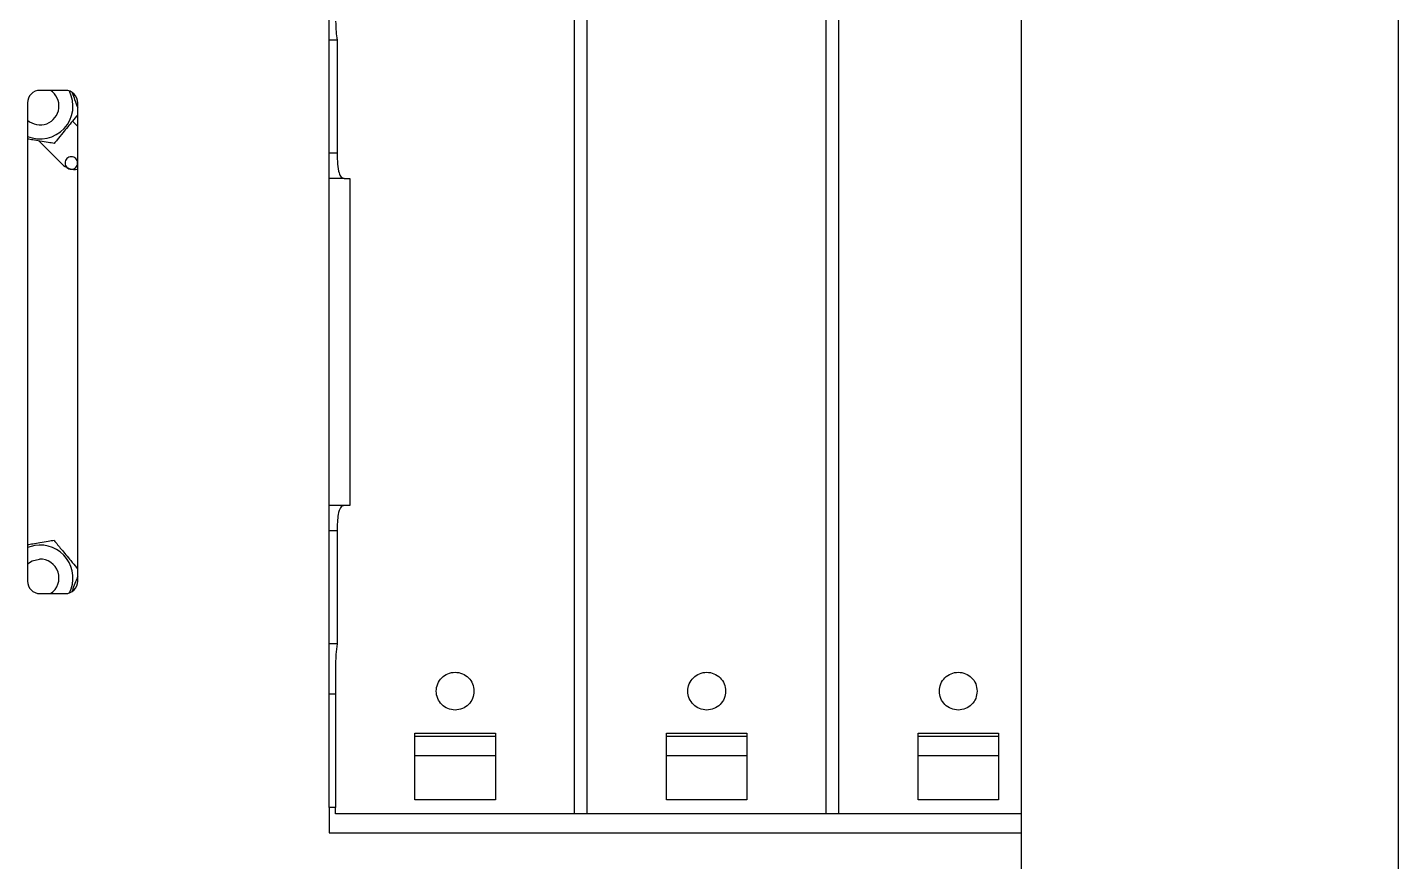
# Model space of a CAD drawing. Header units: millimetres. Extents: x 53 to 376, y 29 to 265.
# Drawn here: x 322 to 376.5, y 73.2 to 106.4 of the extents above; entities that cross this region are included whole.
import ezdxf

# ---------------------------------------------------------------- set-up
doc = ezdxf.new("R2010")
doc.units = ezdxf.units.MM

msp = doc.modelspace()

# ---------------------------------------------------------------- linework, layer by layer
at = {"color": 7, "linetype": 'Continuous', "lineweight": 25}
for p, q in [((361.4728, 129.8828), (361.4728, 57.8828)), ((376.4728, 57.8828), (376.4728, 129.8828)), ((343.7228, 75.1328), (343.7228, 112.6328)), ((344.2228, 75.1328), (344.2228, 112.6328)), ((353.7228, 75.1328), (353.7228, 112.6328)), ((354.2228, 75.1328), (354.2228, 112.6328)), ((333.9728, 105.8828), (333.9728, 107.8828)), ((334.2824, 105.8828), (333.9728, 105.8828)), ((333.9728, 101.3828), (333.9728, 105.8828)), ((334.2824, 105.8828), (334.2824, 101.3828)), ((323.4728, 103.8828), (322.4728, 103.8828)), ((321.9728, 103.3828), (321.9728, 84.3828)), ((323.9728, 84.3828), (323.9728, 103.3828)), ((323.9728, 102.4435), (323.7612, 102.655)), ((322.4217, 101.8732), (323.3352, 100.9597)), ((334.2824, 101.3828), (333.9728, 101.3828)), ((333.9728, 100.3828), (333.9728, 101.3828)), ((334.5569, 100.3828), (333.9728, 100.3828)), ((333.9728, 87.3828), (333.9728, 100.3828)), ((334.5569, 100.3828), (334.7895, 100.3828)), ((334.7895, 100.3828), (334.7895, 87.3828)), ((334.5569, 87.3828), (333.9728, 87.3828)), ((333.9728, 86.3828), (333.9728, 87.3828)), ((334.7895, 87.3828), (334.5569, 87.3828)), ((334.2824, 86.3828), (333.9728, 86.3828)), ((333.9728, 81.8828), (333.9728, 86.3828)), ((334.2824, 86.3828), (334.2824, 81.8828)), ((322.2632, 85.7965), (321.9728, 85.7129)), ((322.4728, 83.8828), (323.4728, 83.8828)), ((334.2824, 81.8828), (333.9728, 81.8828)), ((333.9728, 79.8828), (333.9728, 81.8828)), ((334.2228, 81.1328), (334.2228, 79.8828)), ((334.2228, 79.8828), (333.9728, 79.8828)), ((333.9728, 75.3828), (333.9728, 79.8828)), ((334.2228, 79.8828), (334.2228, 75.3828)), ((337.3728, 78.3328), (340.5728, 78.3328)), ((337.3728, 78.2055), (337.3728, 78.3328)), ((337.3728, 77.4555), (337.3728, 78.2055)), ((340.5728, 78.2055), (337.3728, 78.2055)), ((340.5728, 78.3328), (340.5728, 78.2055)), ((340.5728, 78.2055), (340.5728, 77.4555)), ((347.3728, 78.3328), (350.5728, 78.3328)), ((347.3728, 78.2055), (347.3728, 78.3328)), ((350.5728, 78.2055), (347.3728, 78.2055)), ((347.3728, 77.4555), (347.3728, 78.2055)), ((350.5728, 78.3328), (350.5728, 78.2055)), ((350.5728, 78.2055), (350.5728, 77.4555)), ((357.3728, 78.2055), (357.3728, 78.3328)), ((357.3728, 78.3328), (360.5728, 78.3328)), ((360.5728, 78.2055), (357.3728, 78.2055)), ((357.3728, 77.4555), (357.3728, 78.2055)), ((360.5728, 78.3328), (360.5728, 78.2055)), ((360.5728, 78.2055), (360.5728, 77.4555)), ((337.3728, 77.4555), (340.5728, 77.4555)), ((337.3728, 75.6828), (337.3728, 77.4555)), ((340.5728, 77.4555), (340.5728, 75.6828)), ((347.3728, 75.6828), (347.3728, 77.4555)), ((347.3728, 77.4555), (350.5728, 77.4555)), ((350.5728, 77.4555), (350.5728, 75.6828)), ((357.3728, 75.6828), (357.3728, 77.4555)), ((357.3728, 77.4555), (360.5728, 77.4555)), ((360.5728, 77.4555), (360.5728, 75.6828)), ((333.9728, 75.3828), (333.9728, 74.3828)), ((334.2228, 75.3828), (333.9728, 75.3828)), ((334.2228, 75.1328), (334.2228, 75.3828)), ((340.5728, 75.6828), (337.3728, 75.6828)), ((350.5728, 75.6828), (347.3728, 75.6828)), ((360.5728, 75.6828), (357.3728, 75.6828)), ((361.4728, 75.1328), (334.2228, 75.1328)), ((333.9728, 74.3828), (361.4728, 74.3828))]:
    msp.add_line(p, q, dxfattribs=at)
at = {"color": 7, "linetype": 'Continuous', "lineweight": 25, "flags": 128}
msp.add_lwpolyline([(321.9728, 85.0631), (322.1639, 85.1894), (322.4486, 85.2573)], dxfattribs=at)
at = {"color": 7, "linetype": 'Continuous', "lineweight": 25}
for centre, radius, start, end in [((322.4769, 103.2578), 0.75, 227.76809, 56.44269), ((322.4728, 103.3828), 0.5, 90, 180), ((322.4769, 103.2578), 1.3063, 247.29952, 27.17536), ((323.4728, 103.3828), 0.5, 0, 90), ((323.8655, 101.4901), 0.75, 225, 278.22017), ((322.4769, 84.5078), 1.3062, 332.82464, 99.41438), ((322.4769, 84.5078), 0.75, 303.55731, 92.15978), ((322.4728, 84.3828), 0.5, 180, 270), ((323.4728, 84.3828), 0.5, 270, 0)]:
    msp.add_arc(centre, radius, start, end, dxfattribs=at)
for points, knots in [([(334.2228, 106.6328), (334.2259, 106.4923), (334.2314, 106.2417), (334.2668, 105.9923), (334.2824, 105.8828)], [0, 0, 0, 0, 0.56081996, 1, 1, 1, 1]), ([(323.7458, 103.7898), (323.7811, 103.696), (323.8628, 103.4784), (323.9329, 103.2918), (323.9728, 103.1856)], [0, 0, 0, 0, 0.4313583, 1, 1, 1, 1]), ([(323.9728, 102.9124), (323.9048, 102.8297), (323.7858, 102.6849), (323.5751, 102.4286), (323.3611, 102.1682), (323.1812, 101.9492), (323.0753, 101.8203), (323.0351, 101.7715)], [0, 0, 0, 0, 0.2428647, 0.4254383, 0.6089146, 0.8518178, 1, 1, 1, 1]), ([(323.0351, 101.7715), (322.9584, 101.7842), (322.7861, 101.8128), (322.4997, 101.8603), (322.2042, 101.9093), (322.0436, 101.9359), (321.9728, 101.9476)], [0, 0, 0, 0, 0.25290952, 0.56831807, 0.80971208, 1, 1, 1, 1]), ([(334.2824, 101.3828), (334.2852, 101.2329), (334.291, 100.933), (334.3452, 100.6027), (334.434, 100.4143), (334.5159, 100.3933), (334.5569, 100.3828)], [0, 0, 0, 0, 0.27952601, 0.55906284, 0.77948015, 1, 1, 1, 1]), ([(323.9666, 100.9962), (323.9628, 101.0289), (323.9553, 101.0944), (323.8975, 101.1776), (323.8149, 101.2332), (323.7166, 101.2527), (323.6183, 101.2332), (323.5357, 101.1776), (323.4779, 101.0944), (323.4703, 101.0289), (323.4666, 100.9962)], [0, 0, 0, 0, 0.1250004, 0.2499998, 0.375, 0.5000003, 0.6250005, 0.7499998, 0.8749999, 1, 1, 1, 1]), ([(323.4666, 100.9962), (323.4703, 100.9635), (323.4779, 100.8981), (323.5357, 100.8148), (323.6183, 100.7592), (323.7166, 100.7397), (323.8149, 100.7592), (323.8975, 100.8148), (323.9553, 100.8981), (323.9628, 100.9635), (323.9666, 100.9962)], [0, 0, 0, 0, 0.1250001, 0.2500002, 0.3749995, 0.4999997, 0.625, 0.7500002, 0.8749996, 1, 1, 1, 1]), ([(334.5569, 87.3828), (334.5056, 87.3659), (334.4032, 87.3319), (334.3249, 87.0702), (334.2879, 86.7363), (334.2842, 86.5006), (334.2824, 86.3828)], [0, 0, 0, 0, 0.2798199, 0.5593638, 0.7796881, 1, 1, 1, 1]), ([(323.0351, 85.9942), (322.9584, 85.9814), (322.7861, 85.9529), (322.4997, 85.9054), (322.2042, 85.8564), (322.0436, 85.8298), (321.9728, 85.818)], [0, 0, 0, 0, 0.25290952, 0.56831807, 0.80971208, 1, 1, 1, 1]), ([(323.0351, 85.9942), (323.1251, 85.8847), (323.2659, 85.7134), (323.503, 85.4248), (323.7169, 85.1646), (323.8719, 84.976), (323.9555, 84.8742), (323.9728, 84.8532)], [0, 0, 0, 0, 0.3246831, 0.5081189, 0.6924617, 0.9365133, 1, 1, 1, 1]), ([(323.9728, 84.58), (323.9451, 84.5062), (323.8889, 84.3568), (323.806, 84.136), (323.7585, 84.0096), (323.7459, 83.976)], [0, 0, 0, 0, 0.4172311, 0.8447812, 1, 1, 1, 1]), ([(334.2824, 81.8828), (334.2632, 81.7433), (334.229, 81.4938), (334.2247, 81.2433), (334.2228, 81.1328)], [0, 0, 0, 0, 0.559273, 1, 1, 1, 1]), ([(339.7228, 80.0078), (339.7114, 80.1061), (339.6888, 80.3028), (339.5154, 80.5519), (339.2681, 80.7186), (338.9727, 80.7774), (338.6779, 80.7186), (338.4287, 80.5519), (338.262, 80.3027), (338.2032, 80.0078), (338.262, 79.7129), (338.4287, 79.4637), (338.6779, 79.2971), (338.9727, 79.2382), (339.2681, 79.2971), (339.5155, 79.4638), (339.6888, 79.7129), (339.7114, 79.9095), (339.7228, 80.0078)], [0, 0, 0, 0, 0.0624948, 0.1249998, 0.1875046, 0.2500012, 0.3124968, 0.3750019, 0.4375067, 0.5000017, 0.5624969, 0.6250015, 0.6875067, 0.7500035, 0.8124989, 0.8750039, 0.9375086, 1, 1, 1, 1]), ([(349.7228, 80.0078), (349.7114, 80.1061), (349.6888, 80.3028), (349.5154, 80.5519), (349.2681, 80.7186), (348.9727, 80.7774), (348.6779, 80.7186), (348.4287, 80.5519), (348.262, 80.3027), (348.2032, 80.0078), (348.262, 79.7129), (348.4287, 79.4638), (348.6779, 79.2971), (348.9727, 79.2382), (349.2681, 79.2971), (349.5154, 79.4638), (349.6888, 79.7129), (349.7114, 79.9095), (349.7228, 80.0078)], [0, 0, 0, 0, 0.0624948, 0.1249998, 0.1875046, 0.2500012, 0.3124965, 0.3750016, 0.4375067, 0.5000017, 0.5624969, 0.6250017, 0.6875062, 0.7500035, 0.8124988, 0.8750036, 0.9375087, 1, 1, 1, 1]), ([(359.7228, 80.0078), (359.7114, 80.1061), (359.6888, 80.3028), (359.5154, 80.5519), (359.2681, 80.7186), (358.9727, 80.7774), (358.6779, 80.7186), (358.4287, 80.5519), (358.262, 80.3027), (358.2032, 80.0078), (358.262, 79.7129), (358.4287, 79.4637), (358.6779, 79.2971), (358.9727, 79.2382), (359.2681, 79.2971), (359.5155, 79.4638), (359.6888, 79.7129), (359.7114, 79.9095), (359.7228, 80.0078)], [0, 0, 0, 0, 0.06249494, 0.12499954, 0.18750499, 0.25000089, 0.31249691, 0.37500202, 0.43750679, 0.5000018, 0.56249694, 0.62500134, 0.68750655, 0.75000303, 0.81249839, 0.87500383, 0.93750849, 1, 1, 1, 1])]:
    msp.add_open_spline(points, degree=3, knots=knots, dxfattribs=at)

doc.saveas('drawing.dxf')
